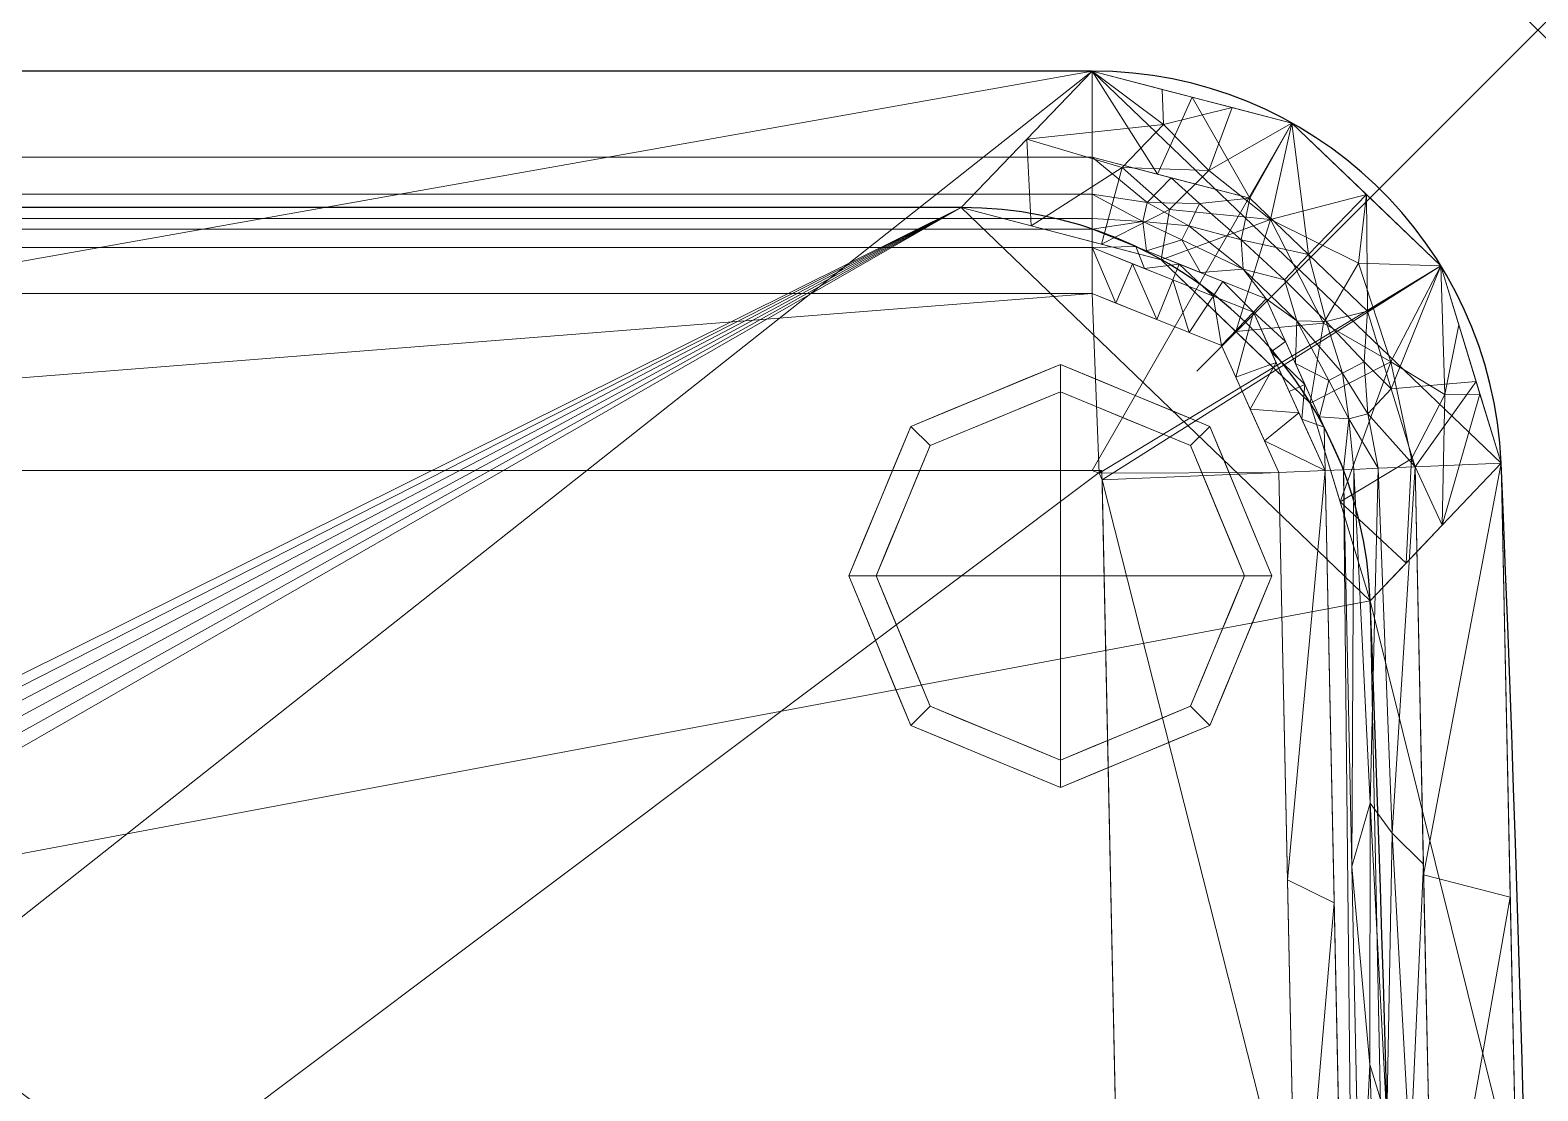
# Model space of a CAD drawing. Header units: centimetres. Extents: x 0 to 247, y -328 to 53.
# Drawn here: x 136.5 to 247, y -77.7 to 0 of the extents above; entities that cross this region are included whole.
import ezdxf

# ---------------------------------------------------------------- set-up
doc = ezdxf.new("R2010")
doc.units = ezdxf.units.CM
doc.header["$PDMODE"] = 3
doc.header["$PDSIZE"] = 25
for name, color, linetype in [('IQ_200_2D', 1, 'Continuous'), ('IQ_200_3D', 1, 'Continuous'), ('IQ_204_2D', 7, 'Continuous')]:
    doc.layers.add(name, color=color, linetype=linetype)
doc.layers.add('IQ_INS_3D', color=3, linetype='Continuous', plot=False)

msp = doc.modelspace()

# ---------------------------------------------------------------- linework, layer by layer
at = {"layer": 'IQ_200_2D'}
msp.add_line((214.34, -3), (85.99, -3), dxfattribs=at)
for centre, radius, start, end in [((214.34, -33), 30, 2.4191, 90), ((-2768.22, -159), 3015.22, 357.58094, 2.41906)]:
    msp.add_arc(centre, radius, start, end, dxfattribs=at)
at = {"layer": 'IQ_204_2D'}
msp.add_line((204.74, -13), (59.26, -13), dxfattribs=at)
for centre, radius, start, end in [((204.74, -43), 30, 2.2345, 90), ((-2768.22, -159), 3005.22, 357.95825, 2.23446)]:
    msp.add_arc(centre, radius, start, end, dxfattribs=at)
at = {"layer": 'IQ_INS_3D'}
msp.add_point((247, 0), dxfattribs=at)

# ---------------------------------------------------------------- meshes
at = {"layer": 'IQ_200_3D', "lineweight": 9}
mesh = msp.add_polyface(dxfattribs=at)
corners = [(244.31, -31.73, 965.33), (239.89, -17.27, 965.33), (228.97, -6.81, 965.33), (214.34, -3, 965.33), (49.56, -3, 965.33), (34.93, -6.81, 965.33), (24.02, -17.27, 965.33), (19.59, -31.73, 965.33), (16.9, -159, 965.33), (19.59, -286.27, 965.33), (24.02, -300.73, 965.33), (34.93, -311.19, 965.33), (49.56, -315, 965.33), (214.34, -315, 965.33), (228.97, -311.19, 965.33), (239.89, -300.73, 965.33), (244.31, -286.27, 965.33), (247, -159, 965.33), (214.34, -32.27, 965.33), (214.84, -32.48, 965.33), (215.07, -32.97, 965.33), (217.73, -159, 965.33), (215.07, -285.03, 965.33), (214.84, -285.52, 965.33), (214.34, -285.73, 965.33), (49.56, -285.73, 965.33), (49.06, -285.52, 965.33), (48.84, -285.03, 965.33), (46.18, -159, 965.33), (48.84, -32.97, 965.33), (49.06, -32.48, 965.33), (49.56, -32.27, 965.33)]
mesh.append_faces([[corners[k] for k in face] for face in [(20, 1, 19), (29, 8, 28)]], dxfattribs={"vtx0": -1, "vtx1": -1})
mesh.append_faces([[corners[k] for k in face] for face in [(15, 22, 23), (19, 1, 2, 18), (18, 2, 3, 31), (11, 25, 26, 10), (10, 26, 27, 9), (5, 30, 31, 4), (6, 29, 30, 5)]], dxfattribs={"vtx0": -1, "vtx2": -1})
mesh.append_faces([[corners[k] for k in face] for face in [(22, 15, 16, 17), (29, 6, 7, 8)]], dxfattribs={"vtx0": -1, "vtx3": -1})
mesh.append_faces([[corners[k] for k in face] for face in [(21, 22, 17), (0, 1, 20, 17), (20, 21, 17), (12, 13, 25, 11), (3, 4, 31)]], dxfattribs={"vtx1": -1, "vtx2": -1})
mesh.append_faces([[corners[k] for k in face] for face in [(14, 15, 23, 24), (13, 14, 24, 25), (8, 9, 27, 28)]], dxfattribs={"vtx1": -1, "vtx3": -1})
mesh = msp.add_polyface(dxfattribs=at)
corners = [(19.59, -286.27, 965.33), (16.9, -159, 965.33), (19.59, -31.73, 965.33), (24.02, -17.27, 965.33), (34.93, -6.81, 965.33), (49.56, -3, 965.33), (214.34, -3, 965.33), (228.97, -6.81, 965.33), (239.89, -17.27, 965.33), (244.31, -31.73, 965.33), (247, -159, 965.33), (244.31, -286.27, 965.33), (239.89, -300.73, 965.33), (228.97, -311.19, 965.33), (214.34, -315, 965.33), (49.56, -315, 965.33), (34.93, -311.19, 965.33), (24.02, -300.73, 965.33)]
mesh.append_faces([[corners[k] for k in face] for face in [(10, 1, 6, 9)]], dxfattribs={"vtx0": -1, "vtx1": -1, "vtx2": -1})
mesh.append_faces([[corners[k] for k in face] for face in [(14, 10, 11, 13), (10, 14, 15)]], dxfattribs={"vtx0": -1, "vtx2": -1})
mesh.append_faces([[corners[k] for k in face] for face in [(15, 0, 1, 10)]], dxfattribs={"vtx0": -1, "vtx2": -1, "vtx3": -1})
mesh.append_faces([[corners[k] for k in face] for face in [(12, 13, 11), (17, 0, 15, 16)]], dxfattribs={"vtx1": -1})
mesh.append_faces([[corners[k] for k in face] for face in [(1, 2, 5, 6)]], dxfattribs={"vtx1": -1, "vtx3": -1})
mesh.append_faces([[corners[k] for k in face] for face in [(3, 4, 5, 2)]], dxfattribs={"vtx2": -1})
mesh.append_faces([[corners[k] for k in face] for face in [(6, 7, 8, 9)]], dxfattribs={"vtx3": -1})
mesh = msp.add_polyface(dxfattribs=at)
corners = [(214.34, -9.32, 957.01), (49.56, -9.32, 957.01), (49.56, -3, 963.33), (214.34, -3, 963.33)]
mesh.append_faces([[corners[k] for k in face] for face in [(0, 1, 2, 3)]])
mesh = msp.add_polyface(dxfattribs=at)
corners = [(214.34, -3, 963.33), (49.56, -3, 963.33), (49.56, -3, 965.33), (214.34, -3, 965.33)]
mesh.append_faces([[corners[k] for k in face] for face in [(0, 1, 2, 3)]])
mesh = msp.add_polyface(dxfattribs=at)
corners = [(204.74, -13, 1117), (214.34, -3, 965.33), (49.56, -3, 965.33), (59.26, -13, 1117)]
mesh.append_faces([[corners[k] for k in face] for face in [(0, 1, 2, 3)]])
mesh = msp.add_polyface(dxfattribs=at)
corners = [(204.74, -13, 1117), (219.4, -16.83, 1117), (230.32, -27.33, 1117), (234.71, -41.83, 1117), (244.31, -31.73, 965.33), (239.89, -17.27, 965.33), (228.97, -6.81, 965.33), (214.34, -3, 965.33), (239.98, -36.29, 1033.73), (241.21, -21.6, 965.33), (236.23, -24.3, 1041.16), (234.43, -12.04, 965.33), (227.4, -13.89, 1041.16), (209.54, -8, 1041.16), (215.01, -15.68, 1117), (224.59, -5.67, 965.33), (232.52, -34.58, 1117), (237.35, -39.06, 1075.37), (237.75, -31.41, 1054.55), (242.76, -26.67, 965.33), (240.18, -26.71, 1008.48), (224.86, -22.08, 1117), (233.85, -17.08, 1018.37), (231.29, -21.47, 1070.8), (209.87, -14.34, 1117), (216.53, -10.06, 1056.22), (219.47, -4.34, 965.33), (219.56, -6.91, 1008.39), (222.89, -10.28, 1032.31), (219.99, -13.14, 1076.39)]
mesh.append_faces([[corners[k] for k in face] for face in [(8, 18, 17), (6, 12, 11), (14, 25, 24), (13, 27, 7), (15, 28, 6)]], dxfattribs={"vtx0": -1, "vtx1": -1})
mesh.append_faces([[corners[k] for k in face] for face in [(18, 16, 17), (22, 11, 12), (12, 28, 29), (18, 20, 10), (23, 2, 10), (22, 23, 10), (5, 10, 20), (28, 15, 27), (19, 20, 8), (16, 18, 10), (8, 20, 18), (23, 12, 21), (5, 22, 10), (12, 23, 22), (13, 24, 25), (27, 13, 25), (28, 27, 25), (29, 28, 25), (6, 28, 12), (14, 29, 25), (12, 29, 1)]], dxfattribs={"vtx0": -1, "vtx1": -1, "vtx2": -1})
mesh.append_faces([[corners[k] for k in face] for face in [(10, 2, 16), (29, 14, 1), (20, 19, 9), (20, 9, 5), (12, 1, 21), (27, 26, 7)]], dxfattribs={"vtx0": -1, "vtx2": -1})
mesh.append_faces([[corners[k] for k in face] for face in [(15, 26, 27), (5, 11, 22), (21, 2, 23)]], dxfattribs={"vtx1": -1, "vtx2": -1})
mesh.append_faces([[corners[k] for k in face] for face in [(8, 4, 19), (16, 3, 17), (13, 0, 24)]], dxfattribs={"vtx2": -1})
mesh = msp.add_polyface(dxfattribs=at)
corners = [(238, -32, 957.01), (234.51, -20.59, 957.01), (225.89, -12.32, 957.01), (214.34, -9.32, 957.01), (214.34, -3, 963.33), (228.97, -6.81, 963.33), (239.89, -17.27, 963.33), (244.31, -31.73, 963.33), (219.11, -10.56, 957.01), (221.66, -4.91, 963.33), (230.2, -16.45, 957.01), (234.43, -12.04, 963.33), (242.48, -25.76, 963.33), (236.26, -26.29, 957.01)]
mesh.append_faces([[corners[k] for k in face] for face in [(4, 8, 3)]], dxfattribs={"vtx0": -1})
mesh.append_faces([[corners[k] for k in face] for face in [(2, 9, 5), (8, 4, 9), (1, 11, 6), (6, 13, 1), (13, 6, 12), (11, 1, 10), (12, 0, 13), (10, 5, 11)]], dxfattribs={"vtx0": -1, "vtx2": -1})
mesh.append_faces([[corners[k] for k in face] for face in [(10, 2, 5), (2, 8, 9)]], dxfattribs={"vtx1": -1, "vtx2": -1})
mesh.append_faces([[corners[k] for k in face] for face in [(12, 7, 0)]], dxfattribs={"vtx2": -1})
mesh = msp.add_polyface(dxfattribs=at)
corners = [(244.31, -31.73, 963.33), (239.89, -17.27, 963.33), (228.97, -6.81, 963.33), (214.34, -3, 963.33), (214.34, -3, 965.33), (228.97, -6.81, 965.33), (239.89, -17.27, 965.33), (244.31, -31.73, 965.33), (220.06, -4.49, 965.33), (221.66, -4.91, 963.33), (234.43, -12.04, 963.33), (234.43, -12.04, 965.33), (242.58, -26.08, 963.33), (242.1, -24.5, 965.33)]
mesh.append_faces([[corners[k] for k in face] for face in [(9, 5, 2), (5, 9, 8), (1, 13, 12), (13, 1, 6)]], dxfattribs={"vtx0": -1, "vtx1": -1})
mesh.append_faces([[corners[k] for k in face] for face in [(8, 9, 3), (6, 1, 10), (12, 13, 7)]], dxfattribs={"vtx0": -1, "vtx2": -1})
mesh.append_faces([[corners[k] for k in face] for face in [(5, 11, 2)]], dxfattribs={"vtx1": -1, "vtx2": -1})
mesh.append_faces([[corners[k] for k in face] for face in [(10, 2, 11, 6)]], dxfattribs={"vtx1": -1, "vtx3": -1})
mesh.append_faces([[corners[k] for k in face] for face in [(3, 4, 8), (7, 0, 12)]], dxfattribs={"vtx2": -1})
mesh = msp.add_polyface(dxfattribs=at)
corners = [(214.34, -9.32, 957.01), (214.34, -12.02, 953.55), (214.34, -13.81, 949.53), (214.34, -14.58, 945.2), (49.56, -14.58, 945.2), (49.56, -13.81, 949.53), (49.56, -12.02, 953.55), (49.56, -9.32, 957.01)]
mesh.append_faces([[corners[k] for k in face] for face in [(4, 5, 2, 3)]], dxfattribs={"vtx1": -1})
mesh.append_faces([[corners[k] for k in face] for face in [(5, 6, 1, 2)]], dxfattribs={"vtx1": -1, "vtx3": -1})
mesh.append_faces([[corners[k] for k in face] for face in [(6, 7, 0, 1)]], dxfattribs={"vtx3": -1})
mesh = msp.add_polyface(dxfattribs=at)
corners = [(214.34, -9.32, 957.01), (225.89, -12.32, 957.01), (234.51, -20.59, 957.01), (238, -32, 957.01), (235.3, -32.11, 953.55), (233.51, -32.19, 949.53), (232.75, -32.22, 945.2), (227.09, -19.7, 945.2), (214.34, -14.58, 945.2), (214.34, -13.81, 949.53), (214.34, -12.02, 953.55), (222.27, -17.76, 945.2), (229.23, -24.43, 945.2), (221.43, -14.34, 951.59), (232.68, -25.13, 951.59), (220.12, -10.82, 957.01), (236.26, -26.29, 957.01), (218.31, -16.17, 945.2), (230.99, -28.33, 945.2), (228.43, -18.3, 952.45), (229.34, -21.31, 948.93), (225.39, -17.52, 948.93), (220.91, -15.36, 948.13), (218.05, -14.03, 949.99), (218.36, -12.62, 953.21), (222.19, -12.71, 954.74), (225.26, -15.38, 953.13), (231.68, -25.69, 948.13), (233.14, -28.49, 949.99), (234.54, -28.12, 953.21), (234.28, -24.3, 954.74), (231.49, -21.35, 953.13), (230.2, -16.45, 957.01)]
mesh.append_faces([[corners[k] for k in face] for face in [(15, 24, 0), (17, 22, 11), (12, 27, 18), (11, 21, 7), (4, 29, 3), (10, 23, 9), (0, 24, 10), (3, 29, 16)]], dxfattribs={"vtx0": -1, "vtx1": -1})
mesh.append_faces([[corners[k] for k in face] for face in [(22, 23, 13), (21, 19, 20), (24, 23, 10), (30, 16, 29), (4, 28, 29), (27, 28, 18), (24, 13, 23), (7, 21, 20), (31, 2, 30), (26, 13, 25), (13, 24, 25), (31, 20, 19), (27, 20, 14), (22, 21, 11), (26, 21, 13), (21, 22, 13), (17, 23, 22), (25, 24, 15), (1, 26, 25), (21, 26, 19), (20, 27, 12), (28, 27, 14), (28, 14, 29), (30, 29, 14), (31, 30, 14), (20, 31, 14), (19, 32, 31), (26, 32, 19)]], dxfattribs={"vtx0": -1, "vtx1": -1, "vtx2": -1})
mesh.append_faces([[corners[k] for k in face] for face in [(20, 12, 7), (28, 5, 6)]], dxfattribs={"vtx0": -1, "vtx2": -1})
mesh.append_faces([[corners[k] for k in face] for face in [(4, 5, 28), (1, 32, 26), (6, 18, 28), (8, 9, 23), (17, 8, 23), (15, 1, 25), (32, 2, 31), (2, 16, 30)]], dxfattribs={"vtx1": -1, "vtx2": -1})
mesh = msp.add_polyface(dxfattribs=at)
corners = [(28.91, -266.07, 1117), (33.27, -280.61, 1117), (44.2, -291.16, 1117), (58.89, -295, 1117), (205.11, -295, 1117), (219.8, -291.16, 1117), (230.73, -280.61, 1117), (235.09, -266.07, 1117), (237, -153.95, 1117), (234.71, -41.83, 1117), (230.32, -27.33, 1117), (219.4, -16.83, 1117), (204.74, -13, 1117), (59.26, -13, 1117), (44.6, -16.83, 1117), (33.68, -27.33, 1117), (29.29, -41.83, 1117), (27, -153.95, 1117), (90.26, -63.94, 1117), (112.6, -57.54, 1117), (113.89, -57.34, 1117), (115.19, -57.49, 1117), (116.4, -57.97, 1117), (117.45, -58.75, 1117), (118.26, -59.77, 1117), (118.78, -60.96, 1117), (118.98, -62.26, 1117), (118.83, -63.55, 1117), (118.35, -64.77, 1117), (117.57, -65.82, 1117), (116.55, -66.63, 1117), (115.36, -67.15, 1117), (93.02, -73.56, 1117), (91.72, -73.75, 1117), (90.43, -73.6, 1117), (89.21, -73.12, 1117), (88.16, -72.35, 1117), (87.35, -71.32, 1117), (86.83, -70.13, 1117), (86.64, -68.84, 1117), (86.79, -67.54, 1117), (87.26, -66.32, 1117), (88.04, -65.28, 1117), (89.06, -64.46, 1117)]
mesh.append_faces([[corners[k] for k in face] for face in [(3, 1, 2), (6, 4, 5)]], dxfattribs={"vtx0": -1})
mesh.append_faces([[corners[k] for k in face] for face in [(20, 13, 19), (22, 12, 21), (39, 16, 38), (40, 16, 39), (35, 17, 34), (29, 8, 28)]], dxfattribs={"vtx0": -1, "vtx1": -1})
mesh.append_faces([[corners[k] for k in face] for face in [(13, 16, 42, 43), (9, 12, 26, 27)]], dxfattribs={"vtx0": -1, "vtx1": -1, "vtx3": -1})
mesh.append_faces([[corners[k] for k in face] for face in [(13, 20, 21, 12), (16, 40, 41), (12, 22, 23), (9, 27, 28, 8), (17, 35, 36)]], dxfattribs={"vtx0": -1, "vtx2": -1})
mesh.append_faces([[corners[k] for k in face] for face in [(17, 3, 4, 8), (8, 31, 32, 17)]], dxfattribs={"vtx0": -1, "vtx2": -1, "vtx3": -1})
mesh.append_faces([[corners[k] for k in face] for face in [(3, 17, 0, 1)]], dxfattribs={"vtx0": -1, "vtx3": -1})
mesh.append_faces([[corners[k] for k in face] for face in [(15, 16, 13, 14)]], dxfattribs={"vtx1": -1})
mesh.append_faces([[corners[k] for k in face] for face in [(41, 42, 16), (18, 19, 13), (43, 18, 13), (23, 24, 12), (25, 26, 12), (24, 25, 12), (36, 37, 17), (30, 31, 8), (29, 30, 8), (33, 34, 17), (7, 8, 4, 6), (32, 33, 17)]], dxfattribs={"vtx1": -1, "vtx2": -1})
mesh.append_faces([[corners[k] for k in face] for face in [(37, 38, 16, 17)]], dxfattribs={"vtx1": -1, "vtx3": -1})
mesh.append_faces([[corners[k] for k in face] for face in [(10, 11, 12, 9)]], dxfattribs={"vtx2": -1})
mesh = msp.add_polyface(dxfattribs=at)
corners = [(214.34, -15.93, 919.38), (49.56, -15.93, 919.38), (49.56, -14.58, 945.2), (214.34, -14.58, 945.2)]
mesh.append_faces([[corners[k] for k in face] for face in [(0, 1, 2, 3)]])
mesh = msp.add_polyface(dxfattribs=at)
corners = [(214.34, -14.58, 945.2), (227.09, -19.7, 945.2), (232.75, -32.22, 945.2), (231.4, -32.28, 919.38), (226.15, -20.68, 919.38), (214.34, -15.93, 919.38), (220.71, -17.14, 945.2), (220.25, -18.3, 919.38), (218.18, -17.47, 919.38), (229.92, -25.96, 945.2), (228.77, -26.48, 919.38), (227.46, -23.58, 919.38), (223.2, -19.49, 919.38), (223.9, -18.42, 945.2), (217.53, -15.86, 945.2), (229.69, -28.51, 919.38), (231.33, -29.09, 945.2), (228.5, -22.83, 945.2)]
mesh.append_faces([[corners[k] for k in face] for face in [(14, 5, 0)]], dxfattribs={"vtx0": -1})
mesh.append_faces([[corners[k] for k in face] for face in [(4, 17, 11), (17, 4, 1), (10, 9, 15), (8, 6, 7), (9, 11, 17), (5, 14, 8), (11, 9, 10)]], dxfattribs={"vtx0": -1, "vtx1": -1})
mesh.append_faces([[corners[k] for k in face] for face in [(12, 6, 13), (4, 13, 1), (6, 12, 7), (15, 9, 16)]], dxfattribs={"vtx0": -1, "vtx2": -1})
mesh.append_faces([[corners[k] for k in face] for face in [(2, 3, 16)]], dxfattribs={"vtx1": -1})
mesh.append_faces([[corners[k] for k in face] for face in [(3, 15, 16), (4, 12, 13), (14, 6, 8)]], dxfattribs={"vtx1": -1, "vtx2": -1})
mesh = msp.add_polyface(dxfattribs=at)
corners = [(214.34, -19.3, 916), (49.56, -19.3, 916), (49.56, -15.93, 919.38), (214.34, -15.93, 919.38)]
mesh.append_faces([[corners[k] for k in face] for face in [(0, 1, 2, 3)]])
mesh = msp.add_polyface(dxfattribs=at)
corners = [(214.34, -15.93, 919.38), (226.15, -20.68, 919.38), (231.4, -32.28, 919.38), (228.02, -32.42, 916), (223.82, -23.11, 916), (214.34, -19.3, 916), (220.25, -18.3, 919.38), (219.08, -21.21, 916), (216.06, -20, 916), (229.49, -28.06, 919.38), (225.92, -27.77, 916), (224.87, -25.44, 916), (221.45, -22.16, 916), (223.2, -19.49, 919.38), (217.29, -17.12, 919.38), (226.97, -30.09, 916), (227.82, -24.37, 919.38)]
mesh.append_faces([[corners[k] for k in face] for face in [(15, 2, 3)]], dxfattribs={"vtx0": -1})
mesh.append_faces([[corners[k] for k in face] for face in [(6, 7, 14), (4, 1, 11), (9, 10, 16), (2, 15, 9), (8, 14, 7)]], dxfattribs={"vtx0": -1, "vtx1": -1})
mesh.append_faces([[corners[k] for k in face] for face in [(12, 6, 13), (4, 13, 1), (11, 1, 16), (6, 12, 7), (8, 0, 14)]], dxfattribs={"vtx0": -1, "vtx2": -1})
mesh.append_faces([[corners[k] for k in face] for face in [(5, 0, 8)]], dxfattribs={"vtx1": -1})
mesh.append_faces([[corners[k] for k in face] for face in [(10, 11, 16), (4, 12, 13), (15, 10, 9)]], dxfattribs={"vtx1": -1, "vtx2": -1})
mesh = msp.add_polyface(dxfattribs=at)
corners = [(214.34, -19.3, 916), (223.82, -23.11, 916), (228.02, -32.42, 916), (230.7, -159, 916), (228.02, -285.58, 916), (227.73, -287.85, 916), (227.1, -289.97, 916), (36.8, -289.97, 916), (36.17, -287.85, 916), (35.88, -285.58, 916), (33.21, -159, 916), (35.88, -32.42, 916), (40.09, -23.11, 916), (49.56, -19.3, 916), (215.07, -32.97, 916), (214.84, -32.48, 916), (214.34, -32.27, 916), (49.56, -32.27, 916), (49.06, -32.48, 916), (48.84, -32.97, 916), (46.18, -159, 916), (48.84, -285.03, 916), (49.06, -285.52, 916), (49.56, -285.73, 916), (214.34, -285.73, 916), (214.84, -285.52, 916), (215.07, -285.03, 916), (217.73, -159, 916)]
mesh.append_faces([[corners[k] for k in face] for face in [(15, 2, 14)]], dxfattribs={"vtx0": -1, "vtx1": -1})
mesh.append_faces([[corners[k] for k in face] for face in [(14, 2, 3, 27), (7, 22, 23, 6), (13, 17, 18, 12), (17, 13, 0)]], dxfattribs={"vtx0": -1, "vtx2": -1})
mesh.append_faces([[corners[k] for k in face] for face in [(26, 4, 5, 6), (0, 15, 16, 17), (21, 8, 9, 10)]], dxfattribs={"vtx0": -1, "vtx3": -1})
mesh.append_faces([[corners[k] for k in face] for face in [(24, 25, 6, 23), (25, 26, 6), (1, 2, 15, 0), (20, 21, 10)]], dxfattribs={"vtx1": -1, "vtx2": -1})
mesh.append_faces([[corners[k] for k in face] for face in [(3, 4, 26, 27), (21, 22, 7, 8), (11, 12, 18, 19), (19, 20, 10, 11)]], dxfattribs={"vtx1": -1, "vtx3": -1})
mesh = msp.add_polyface(dxfattribs=at)
corners = [(196.5, -40, 903), (201.04, -29.04, 903), (212, -24.5, 903), (222.96, -29.04, 903), (227.5, -40, 903), (225.5, -40, 903), (221.55, -30.45, 903), (212, -26.5, 903), (202.45, -30.45, 903), (198.5, -40, 903)]
mesh.append_faces([[corners[k] for k in face] for face in [(1, 8, 9, 0)]], dxfattribs={"vtx0": -1})
mesh.append_faces([[corners[k] for k in face] for face in [(8, 1, 2, 7)]], dxfattribs={"vtx0": -1, "vtx2": -1})
mesh.append_faces([[corners[k] for k in face] for face in [(6, 7, 2, 3)]], dxfattribs={"vtx1": -1, "vtx3": -1})
mesh.append_faces([[corners[k] for k in face] for face in [(3, 4, 5, 6)]], dxfattribs={"vtx3": -1})
mesh = msp.add_polyface(dxfattribs=at)
corners = [(196.5, -40, 916), (201.04, -29.04, 916), (212, -24.5, 916), (222.96, -29.04, 916), (227.5, -40, 916), (227.5, -40, 903), (222.96, -29.04, 903), (212, -24.5, 903), (201.04, -29.04, 903), (196.5, -40, 903), (224.83, -33.56, 903), (225.23, -34.52, 916), (226.17, -36.78, 916), (217.48, -26.77, 916), (217.48, -26.77, 903), (214.74, -25.63, 903), (198.77, -34.52, 903), (198.77, -34.52, 916), (199.9, -31.78, 916), (206.52, -26.77, 903), (206.52, -26.77, 916), (209.26, -25.63, 916), (224.1, -31.78, 916), (226.17, -36.78, 903), (220.22, -27.9, 916), (220.22, -27.9, 903), (214.74, -25.63, 916), (197.83, -36.78, 916), (197.63, -37.26, 903), (199.9, -31.78, 903), (203.78, -27.9, 916), (203.78, -27.9, 903), (209.26, -25.63, 903)]
mesh.append_faces([[corners[k] for k in face] for face in [(6, 22, 10), (22, 6, 3), (10, 11, 23)]], dxfattribs={"vtx0": -1, "vtx1": -1})
mesh.append_faces([[corners[k] for k in face] for face in [(14, 13, 24, 25), (7, 2, 26, 15), (3, 6, 25, 24), (23, 11, 12), (15, 26, 13, 14), (2, 7, 32, 21), (1, 8, 29, 18), (18, 29, 16, 17), (20, 19, 31, 30), (21, 32, 19, 20), (30, 31, 8, 1), (27, 16, 28)]], dxfattribs={"vtx0": -1, "vtx2": -1})
mesh.append_faces([[corners[k] for k in face] for face in [(9, 0, 28)]], dxfattribs={"vtx1": -1})
mesh.append_faces([[corners[k] for k in face] for face in [(27, 17, 16), (22, 11, 10), (0, 27, 28)]], dxfattribs={"vtx1": -1, "vtx2": -1})
mesh.append_faces([[corners[k] for k in face] for face in [(4, 5, 23, 12)]], dxfattribs={"vtx2": -1})
mesh = msp.add_polyface(dxfattribs=at)
corners = [(212, -40, 916), (227.5, -40, 916), (222.96, -29.04, 916), (212, -24.5, 916), (201.04, -29.04, 916), (196.5, -40, 916)]
mesh.append_faces([[corners[k] for k in face] for face in [(4, 5, 0, 3)]], dxfattribs={"vtx2": -1})
mesh.append_faces([[corners[k] for k in face] for face in [(0, 1, 2, 3)]], dxfattribs={"vtx3": -1})
mesh = msp.add_polyface(dxfattribs=at)
corners = [(198.5, -40, 903), (202.45, -30.45, 903), (212, -26.5, 903), (221.55, -30.45, 903), (225.5, -40, 903), (225.5, -40, 900), (221.55, -30.45, 900), (212, -26.5, 900), (202.45, -30.45, 900), (198.5, -40, 900), (224.01, -36.39, 900), (223.52, -35.23, 903), (224.51, -37.61, 903), (216.77, -28.48, 903), (216.77, -28.48, 900), (214.39, -27.49, 900), (200.48, -35.23, 900), (200.48, -35.23, 903), (201.46, -32.84, 903), (207.23, -28.48, 900), (207.23, -28.48, 903), (209.61, -27.49, 903), (222.78, -33.42, 900), (219.16, -29.46, 903), (219.16, -29.46, 900), (214.39, -27.49, 903), (199.25, -38.2, 903), (199.49, -37.61, 900), (201.46, -32.84, 900), (204.84, -29.46, 903), (204.84, -29.46, 900), (209.61, -27.49, 900), (222.54, -32.84, 903)]
mesh.append_faces([[corners[k] for k in face] for face in [(5, 12, 4)]], dxfattribs={"vtx0": -1})
mesh.append_faces([[corners[k] for k in face] for face in [(6, 32, 22), (17, 27, 26), (32, 6, 3)]], dxfattribs={"vtx0": -1, "vtx1": -1})
mesh.append_faces([[corners[k] for k in face] for face in [(7, 2, 25, 15), (23, 24, 14, 13), (3, 6, 24, 23), (15, 25, 13, 14), (17, 16, 27), (10, 11, 12), (2, 7, 31, 21), (1, 8, 28, 18), (18, 28, 16, 17), (20, 19, 30, 29), (21, 31, 19, 20), (29, 30, 8, 1)]], dxfattribs={"vtx0": -1, "vtx2": -1})
mesh.append_faces([[corners[k] for k in face] for face in [(10, 22, 11), (5, 10, 12), (27, 9, 26), (32, 11, 22)]], dxfattribs={"vtx1": -1, "vtx2": -1})
mesh.append_faces([[corners[k] for k in face] for face in [(9, 0, 26)]], dxfattribs={"vtx2": -1})
mesh = msp.add_polyface(dxfattribs=at)
corners = [(198.5, -40, 0), (202.45, -30.45, 0), (212, -26.5, 0), (221.55, -30.45, 0), (225.5, -40, 0), (212, -40, 0)]
mesh.append_faces([[corners[k] for k in face] for face in [(3, 4, 5, 2)]], dxfattribs={"vtx2": -1})
mesh.append_faces([[corners[k] for k in face] for face in [(5, 0, 1, 2)]], dxfattribs={"vtx3": -1})
mesh = msp.add_polyface(dxfattribs=at)
corners = [(232.75, -32.22, 945.2), (233.51, -32.19, 949.53), (235.3, -32.11, 953.55), (238, -32, 957.01), (240.68, -159, 957.01), (238, -286, 957.01), (235.3, -285.89, 953.55), (233.51, -285.81, 949.53), (232.75, -285.78, 945.2), (235.42, -159, 945.2), (233.98, -90.39, 945.2), (239.23, -90.27, 957.01), (233.98, -227.61, 945.2), (239.23, -227.73, 957.01), (235.92, -79.88, 951.59), (235.92, -238.12, 951.59), (233.36, -61.31, 945.2), (238.62, -61.14, 957.01), (233.36, -256.69, 945.2), (238.62, -256.86, 957.01), (239.96, -124.64, 957.01), (236.91, -141.83, 951.59), (237.78, -107.48, 953.95), (235.91, -110.86, 949.87), (234.7, -193.3, 945.2), (236.17, -176.16, 949.62), (235.62, -210.48, 949.08), (239.96, -193.36, 957.01), (237.56, -205.79, 953.46), (234.69, -75.82, 948.21), (234.71, -56.67, 950.34), (236.31, -58.85, 953.56), (237.64, -82.66, 954.53), (234.69, -242.18, 948.21), (234.71, -261.33, 950.34), (236.31, -259.15, 953.56), (237.64, -235.32, 954.53), (238.04, -170.73, 953.68), (234.7, -124.7, 945.2), (238.75, -141.82, 954.8), (235.76, -141.84, 948.08)]
mesh.append_faces([[corners[k] for k in face] for face in [(7, 34, 6), (16, 29, 10), (10, 23, 38), (13, 28, 27), (2, 30, 1), (3, 31, 2), (5, 35, 19), (19, 36, 13), (27, 37, 4)]], dxfattribs={"vtx0": -1, "vtx1": -1})
mesh.append_faces([[corners[k] for k in face] for face in [(14, 22, 23), (29, 30, 14), (36, 19, 35), (2, 31, 30), (22, 14, 32), (25, 21, 37), (40, 23, 21), (35, 6, 34), (31, 32, 14), (31, 14, 30), (33, 34, 18), (25, 28, 26), (39, 22, 20), (23, 22, 21), (29, 23, 10), (26, 28, 15), (26, 15, 33), (24, 25, 26), (27, 28, 37), (21, 39, 37), (13, 36, 28), (30, 16, 1), (23, 29, 14), (16, 30, 29), (17, 32, 31), (11, 22, 32), (26, 33, 12), (34, 33, 15), (34, 15, 35), (18, 34, 7), (36, 35, 15), (28, 36, 15), (28, 25, 37), (40, 25, 9), (37, 39, 4), (22, 39, 21), (23, 40, 38), (25, 40, 21)]], dxfattribs={"vtx0": -1, "vtx1": -1, "vtx2": -1})
mesh.append_faces([[corners[k] for k in face] for face in [(33, 18, 12), (40, 9, 38), (32, 17, 11)]], dxfattribs={"vtx0": -1, "vtx2": -1})
mesh.append_faces([[corners[k] for k in face] for face in [(3, 17, 31), (11, 20, 22), (20, 4, 39), (24, 9, 25), (5, 6, 35), (12, 24, 26)]], dxfattribs={"vtx1": -1, "vtx2": -1})
mesh.append_faces([[corners[k] for k in face] for face in [(7, 8, 18), (16, 0, 1)]], dxfattribs={"vtx2": -1})
mesh = msp.add_polyface(dxfattribs=at)
corners = [(234.71, -41.83, 1117), (237, -153.95, 1117), (235.09, -266.07, 1117), (244.31, -286.27, 965.33), (247, -159, 965.33), (244.31, -31.73, 965.33), (236.04, -210.01, 1117), (245.66, -222.63, 965.33), (245.44, -84.96, 965.33), (235.86, -97.89, 1117)]
mesh.append_faces([[corners[k] for k in face] for face in [(7, 2, 3)]], dxfattribs={"vtx0": -1})
mesh.append_faces([[corners[k] for k in face] for face in [(9, 4, 8), (4, 9, 1), (1, 7, 4), (8, 0, 9)]], dxfattribs={"vtx0": -1, "vtx2": -1})
mesh.append_faces([[corners[k] for k in face] for face in [(7, 1, 6, 2)]], dxfattribs={"vtx0": -1, "vtx3": -1})
mesh.append_faces([[corners[k] for k in face] for face in [(8, 5, 0)]], dxfattribs={"vtx2": -1})
mesh = msp.add_polyface(dxfattribs=at)
corners = [(238, -32, 957.01), (244.31, -31.73, 963.33), (247, -159, 963.33), (244.31, -286.27, 963.33), (238, -286, 957.01), (240.68, -159, 957.01), (245.66, -95.37, 963.33), (239.34, -95.5, 957.01), (238.63, -61.9, 957.01), (245.66, -222.63, 963.33), (239.34, -222.5, 957.01), (240.01, -190.75, 957.01), (246.33, -127.18, 963.33), (240.01, -127.25, 957.01), (244.98, -63.55, 963.33), (238.63, -256.1, 957.01), (244.98, -254.45, 963.33), (246.33, -190.82, 963.33)]
mesh.append_faces([[corners[k] for k in face] for face in [(5, 17, 11), (17, 5, 2), (9, 11, 17), (13, 2, 5), (2, 13, 12), (10, 16, 15), (11, 9, 10)]], dxfattribs={"vtx0": -1, "vtx1": -1})
mesh.append_faces([[corners[k] for k in face] for face in [(8, 1, 14), (6, 13, 7), (14, 7, 8)]], dxfattribs={"vtx0": -1, "vtx2": -1})
mesh.append_faces([[corners[k] for k in face] for face in [(16, 3, 15), (6, 12, 13), (9, 16, 10), (14, 6, 7)]], dxfattribs={"vtx1": -1, "vtx2": -1})
mesh.append_faces([[corners[k] for k in face] for face in [(8, 0, 1), (3, 4, 15)]], dxfattribs={"vtx2": -1})
mesh = msp.add_polyface(dxfattribs=at)
corners = [(244.31, -31.73, 963.33), (244.31, -31.73, 965.33), (247, -159, 965.33), (244.31, -286.27, 965.33), (244.31, -286.27, 963.33), (247, -159, 963.33)]
mesh.append_faces([[corners[k] for k in face] for face in [(5, 0, 1, 2), (2, 3, 4, 5)]], dxfattribs={"vtx3": -1})
mesh = msp.add_polyface(dxfattribs=at)
corners = [(215.04, -32.27, 919.38), (48.87, -32.27, 919.38), (46.18, -159, 919.38), (48.87, -285.73, 919.38), (215.04, -285.73, 919.38), (217.73, -159, 919.38)]
mesh.append_faces([[corners[k] for k in face] for face in [(2, 0, 1)]], dxfattribs={"vtx0": -1})
mesh.append_faces([[corners[k] for k in face] for face in [(4, 5, 3)]], dxfattribs={"vtx1": -1})
mesh.append_faces([[corners[k] for k in face] for face in [(5, 0, 2, 3)]], dxfattribs={"vtx1": -1, "vtx3": -1})
mesh = msp.add_polyface(dxfattribs=at)
corners = [(215.04, -32.27, 916), (217.73, -159, 916), (215.04, -285.73, 916), (48.87, -285.73, 916), (46.18, -159, 916), (48.87, -32.27, 916)]
mesh.append_faces([[corners[k] for k in face] for face in [(3, 4, 1, 2)]], dxfattribs={"vtx1": -1})
mesh.append_faces([[corners[k] for k in face] for face in [(4, 5, 0, 1)]], dxfattribs={"vtx3": -1})
mesh = msp.add_polyface(dxfattribs=at)
corners = [(215.04, -32.27, 919.38), (215.04, -32.27, 916), (48.87, -32.27, 916), (48.87, -32.27, 919.38)]
mesh.append_faces([[corners[k] for k in face] for face in [(0, 1, 2, 3)]])
mesh = msp.add_polyface(dxfattribs=at)
corners = [(214.34, -32.27, 965.33), (49.56, -32.27, 965.33), (49.56, -32.27, 916), (214.34, -32.27, 916)]
mesh.append_faces([[corners[k] for k in face] for face in [(0, 1, 2, 3)]])
mesh = msp.add_polyface(dxfattribs=at)
corners = [(215.07, -32.97, 965.33), (214.84, -32.48, 965.33), (214.34, -32.27, 965.33), (214.34, -32.27, 916), (214.84, -32.48, 916), (215.07, -32.97, 916)]
mesh.append_faces([[corners[k] for k in face] for face in [(3, 4, 1, 2)]], dxfattribs={"vtx1": -1})
mesh.append_faces([[corners[k] for k in face] for face in [(5, 0, 1, 4)]], dxfattribs={"vtx2": -1})
mesh = msp.add_polyface(dxfattribs=at)
corners = [(215.04, -32.27, 919.38), (217.73, -159, 919.38), (215.04, -285.73, 919.38), (215.04, -285.73, 916), (217.73, -159, 916), (215.04, -32.27, 916)]
mesh.append_faces([[corners[k] for k in face] for face in [(2, 3, 4, 1), (5, 0, 1, 4)]], dxfattribs={"vtx2": -1})
mesh = msp.add_polyface(dxfattribs=at)
corners = [(215.07, -32.97, 965.33), (215.07, -32.97, 916), (217.73, -159, 916), (215.07, -285.03, 916), (215.07, -285.03, 965.33), (217.73, -159, 965.33)]
mesh.append_faces([[corners[k] for k in face] for face in [(1, 2, 5, 0)]], dxfattribs={"vtx1": -1})
mesh.append_faces([[corners[k] for k in face] for face in [(3, 4, 5, 2)]], dxfattribs={"vtx2": -1})
mesh = msp.add_polyface(dxfattribs=at)
corners = [(228.02, -32.42, 916), (231.4, -32.28, 919.38), (234.07, -159, 919.38), (231.4, -285.72, 919.38), (228.02, -285.58, 916), (230.7, -159, 916), (232.73, -95.64, 919.38), (229.36, -95.71, 916), (228.65, -62.28, 916), (232.73, -222.36, 919.38), (229.36, -222.29, 916), (230.03, -190.64, 916), (233.4, -127.32, 919.38), (230.03, -127.36, 916), (228.65, -255.72, 916), (232.06, -254.04, 919.38), (232.06, -63.96, 919.38), (233.4, -190.68, 919.38)]
mesh.append_faces([[corners[k] for k in face] for face in [(6, 7, 16), (5, 17, 11), (8, 16, 7), (13, 2, 5), (10, 15, 14), (17, 5, 2)]], dxfattribs={"vtx0": -1, "vtx1": -1})
mesh.append_faces([[corners[k] for k in face] for face in [(6, 13, 7), (8, 1, 16)]], dxfattribs={"vtx0": -1, "vtx2": -1})
mesh.append_faces([[corners[k] for k in face] for face in [(13, 6, 12, 2)]], dxfattribs={"vtx0": -1, "vtx3": -1})
mesh.append_faces([[corners[k] for k in face] for face in [(0, 1, 8)]], dxfattribs={"vtx1": -1})
mesh.append_faces([[corners[k] for k in face] for face in [(15, 3, 14), (9, 15, 10), (10, 11, 9), (17, 9, 11)]], dxfattribs={"vtx1": -1, "vtx2": -1})
mesh.append_faces([[corners[k] for k in face] for face in [(3, 4, 14)]], dxfattribs={"vtx2": -1})
mesh = msp.add_polyface(dxfattribs=at)
corners = [(231.4, -32.28, 919.38), (232.75, -32.22, 945.2), (235.42, -159, 945.2), (232.75, -285.78, 945.2), (231.4, -285.72, 919.38), (234.07, -159, 919.38)]
mesh.append_faces([[corners[k] for k in face] for face in [(5, 3, 4)]], dxfattribs={"vtx0": -1})
mesh.append_faces([[corners[k] for k in face] for face in [(3, 5, 2)]], dxfattribs={"vtx0": -1, "vtx1": -1})
mesh.append_faces([[corners[k] for k in face] for face in [(5, 1, 2)]], dxfattribs={"vtx0": -1, "vtx2": -1})
mesh.append_faces([[corners[k] for k in face] for face in [(5, 0, 1)]], dxfattribs={"vtx2": -1})
mesh = msp.add_polyface(dxfattribs=at)
corners = [(227.5, -40, 903), (222.96, -50.96, 903), (212, -55.5, 903), (201.04, -50.96, 903), (196.5, -40, 903), (198.5, -40, 903), (202.45, -49.55, 903), (212, -53.5, 903), (221.55, -49.55, 903), (225.5, -40, 903)]
mesh.append_faces([[corners[k] for k in face] for face in [(8, 1, 2, 7)]], dxfattribs={"vtx0": -1, "vtx2": -1})
mesh.append_faces([[corners[k] for k in face] for face in [(2, 3, 6, 7)]], dxfattribs={"vtx1": -1, "vtx3": -1})
mesh.append_faces([[corners[k] for k in face] for face in [(9, 0, 1, 8)]], dxfattribs={"vtx2": -1})
mesh.append_faces([[corners[k] for k in face] for face in [(3, 4, 5, 6)]], dxfattribs={"vtx3": -1})
mesh = msp.add_polyface(dxfattribs=at)
corners = [(227.5, -40, 916), (222.96, -50.96, 916), (212, -55.5, 916), (201.04, -50.96, 916), (196.5, -40, 916), (196.5, -40, 903), (201.04, -50.96, 903), (212, -55.5, 903), (222.96, -50.96, 903), (227.5, -40, 903), (199.17, -46.44, 903), (198.77, -45.48, 916), (197.83, -43.22, 916), (206.52, -53.23, 916), (206.52, -53.23, 903), (209.26, -54.37, 903), (225.23, -45.48, 903), (225.23, -45.48, 916), (224.1, -48.22, 916), (217.48, -53.23, 903), (217.48, -53.23, 916), (214.74, -54.37, 916), (199.9, -48.22, 916), (197.83, -43.22, 903), (203.78, -52.1, 916), (203.78, -52.1, 903), (209.26, -54.37, 916), (226.17, -43.22, 916), (226.37, -42.74, 903), (224.1, -48.22, 903), (220.22, -52.1, 916), (220.22, -52.1, 903), (214.74, -54.37, 903)]
mesh.append_faces([[corners[k] for k in face] for face in [(6, 22, 10), (22, 6, 3), (10, 11, 23)]], dxfattribs={"vtx0": -1, "vtx1": -1})
mesh.append_faces([[corners[k] for k in face] for face in [(14, 13, 24, 25), (7, 2, 26, 15), (3, 6, 25, 24), (23, 11, 12), (15, 26, 13, 14), (2, 7, 32, 21), (1, 8, 29, 18), (18, 29, 16, 17), (20, 19, 31, 30), (21, 32, 19, 20), (30, 31, 8, 1), (27, 16, 28)]], dxfattribs={"vtx0": -1, "vtx2": -1})
mesh.append_faces([[corners[k] for k in face] for face in [(9, 0, 28)]], dxfattribs={"vtx1": -1})
mesh.append_faces([[corners[k] for k in face] for face in [(27, 17, 16), (22, 11, 10), (0, 27, 28)]], dxfattribs={"vtx1": -1, "vtx2": -1})
mesh.append_faces([[corners[k] for k in face] for face in [(4, 5, 23, 12)]], dxfattribs={"vtx2": -1})
mesh = msp.add_polyface(dxfattribs=at)
corners = [(212, -40, 916), (196.5, -40, 916), (201.04, -50.96, 916), (212, -55.5, 916), (222.96, -50.96, 916), (227.5, -40, 916)]
mesh.append_faces([[corners[k] for k in face] for face in [(2, 3, 0, 1)]], dxfattribs={"vtx1": -1})
mesh.append_faces([[corners[k] for k in face] for face in [(4, 5, 0, 3)]], dxfattribs={"vtx2": -1})
mesh = msp.add_polyface(dxfattribs=at)
corners = [(225.5, -40, 903), (221.55, -49.55, 903), (212, -53.5, 903), (202.45, -49.55, 903), (198.5, -40, 903), (198.5, -40, 900), (202.45, -49.55, 900), (212, -53.5, 900), (221.55, -49.55, 900), (225.5, -40, 900), (199.99, -43.61, 900), (200.48, -44.77, 903), (199.49, -42.39, 903), (207.23, -51.52, 903), (207.23, -51.52, 900), (209.61, -52.51, 900), (223.52, -44.77, 900), (223.52, -44.77, 903), (222.54, -47.16, 903), (216.77, -51.52, 900), (216.77, -51.52, 903), (214.39, -52.51, 903), (201.22, -46.58, 900), (204.84, -50.54, 903), (204.84, -50.54, 900), (209.61, -52.51, 903), (224.75, -41.8, 903), (224.51, -42.39, 900), (222.54, -47.16, 900), (219.16, -50.54, 903), (219.16, -50.54, 900), (214.39, -52.51, 900), (201.46, -47.16, 903)]
mesh.append_faces([[corners[k] for k in face] for face in [(5, 12, 4)]], dxfattribs={"vtx0": -1})
mesh.append_faces([[corners[k] for k in face] for face in [(6, 32, 22), (17, 27, 26), (32, 6, 3)]], dxfattribs={"vtx0": -1, "vtx1": -1})
mesh.append_faces([[corners[k] for k in face] for face in [(7, 2, 25, 15), (23, 24, 14, 13), (3, 6, 24, 23), (10, 11, 12), (15, 25, 13, 14), (17, 16, 27), (2, 7, 31, 21), (1, 8, 28, 18), (18, 28, 16, 17), (20, 19, 30, 29), (21, 31, 19, 20), (29, 30, 8, 1)]], dxfattribs={"vtx0": -1, "vtx2": -1})
mesh.append_faces([[corners[k] for k in face] for face in [(10, 22, 11), (5, 10, 12), (27, 9, 26), (32, 11, 22)]], dxfattribs={"vtx1": -1, "vtx2": -1})
mesh.append_faces([[corners[k] for k in face] for face in [(9, 0, 26)]], dxfattribs={"vtx2": -1})
mesh = msp.add_polyface(dxfattribs=at)
corners = [(225.5, -40, 0), (221.55, -49.55, 0), (212, -53.5, 0), (202.45, -49.55, 0), (198.5, -40, 0), (212, -40, 0)]
mesh.append_faces([[corners[k] for k in face] for face in [(5, 2, 3, 4)]], dxfattribs={"vtx0": -1})
mesh.append_faces([[corners[k] for k in face] for face in [(5, 0, 1, 2)]], dxfattribs={"vtx3": -1})

doc.saveas('drawing.dxf')
